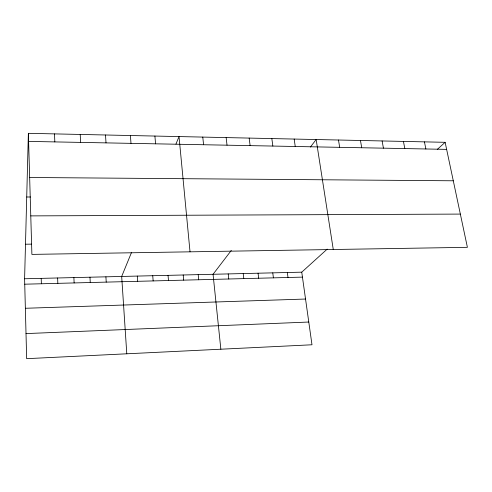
<?xml version="1.0" encoding="UTF-8"?>
<svg xmlns="http://www.w3.org/2000/svg" width="492" height="492" viewBox="0 0 492 492"><rect width="100%" height="100%" fill="white"/><g stroke="black" fill="none" stroke-linecap="round" stroke-linejoin="round"><path stroke-width="0.74" d="M327.205 249.112L301.75 272.168L311.99 344.775L26.66 358.674L24.6 278.761L28.37 133.326L445.131 142.311L467.4 247.328L31.894 254.395L28.37 133.326M131.573 252.316L121.678 276.449L126.788 353.797M175.952 144.082L179.026 136.573L190.023 251.83M231.326 250.391L213.054 274.278L220.853 349.215M310.39 147.065L316.159 139.531L333.268 249.505M437.431 149.285L445.131 142.311M26.014 333.594L308.779 322.032M25.363 308.275L305.538 299.031M24.741 284.192L302.445 277.119M24.6 278.761L301.75 272.168M25.498 244.216L31.531 244.137M30.775 215.89L460.352 214.088M26.722 196.997L30.504 197.003M29.655 177.495L453.292 180.792M28.604 141.407L446.631 149.371M424.436 141.868L425.875 148.971M403.428 141.413L404.818 148.572M382.106 140.952L383.434 148.166M360.458 140.484L361.725 147.754M338.478 140.011L339.683 147.336M294.167 139.058L295.249 146.487M271.836 138.578L272.857 146.062M287.328 272.513L287.998 277.488M272.765 272.857L273.411 277.857M249.167 138.086L250.12 145.626M258.06 273.208L258.675 278.232M243.208 273.558L243.798 278.613M226.148 137.588L227.027 145.189M228.208 273.915L228.768 278.995M202.772 137.084L203.583 144.74M198.196 274.628L198.7 279.763M183.196 274.985L183.67 280.145M168.043 275.348L168.485 280.532M154.906 136.056L155.57 143.824M152.741 275.711L153.153 280.92M130.405 135.528L130.989 143.356M137.286 276.08L137.668 281.313M105.509 134.986L106.008 142.883M105.909 276.824L106.223 282.119M89.975 277.205L90.257 282.525M80.214 134.445L80.626 142.397M73.886 277.586L74.132 282.937M54.501 133.885L54.827 141.905M57.626 277.974L57.835 283.349M41.199 278.367L41.377 283.767"/></g></svg>
